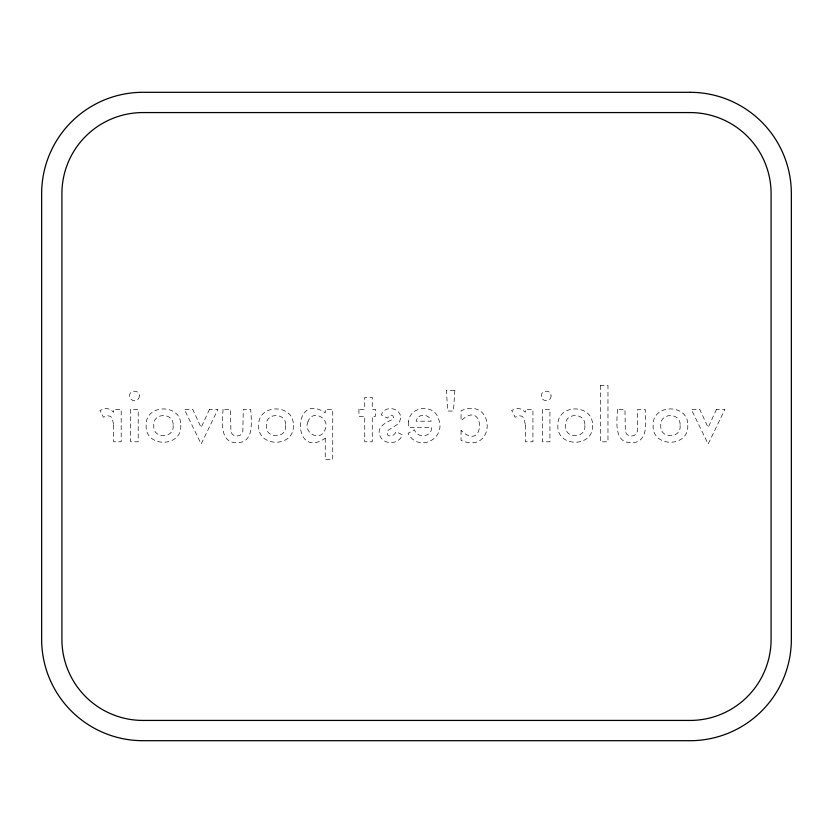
<?xml version="1.0" encoding="UTF-8"?>
<svg xmlns="http://www.w3.org/2000/svg" width="833" height="833" viewBox="0 0 833 833"><rect width="100%" height="100%" fill="white"/><g stroke="black" fill="none" stroke-linecap="round" stroke-linejoin="round"><path stroke-width="0.62" stroke-dasharray="4.17 3.12" d="M113.684 424.965L113.684 441.802L121.191 441.802L121.191 409.326L113.684 409.326L113.684 412.231L110.018 409.263L106.155 408.43L99.95 410.367L103.386 417.229L107.551 415.698L110.237 416.271L112.153 418.01L113.684 424.965M130.698 409.326L130.698 441.802L138.195 441.802L138.195 409.326L130.698 409.326M223.015 409.326C222.63 420.675 219.017 442.948 236.884 442.739C254.763 442.906 251.202 420.727 250.754 409.326L243.257 409.326L242.851 431.494L241.664 434.014L239.675 435.534L236.884 436.034L234.104 435.534L232.105 434.014L230.918 431.494L230.522 409.326L223.015 409.326M325.245 438.168L325.245 459.472L332.742 459.472L332.742 409.326L325.245 409.326L325.245 412.866C292.091 390.271 292.123 461.159 325.245 438.168M358.919 409.326L358.919 416.333L364.75 416.333L364.75 441.802L372.257 441.802L372.257 416.333L375.454 416.333L375.454 409.326L372.257 409.326L372.257 397.424L364.75 397.424L364.75 409.326L358.919 409.326M461.045 430.463L461.045 440.365C495.999 455.307 495.822 396.091 461.045 410.731L461.045 420.696C485.639 397.487 485.722 453.902 461.045 430.463M525.425 424.965L525.425 441.802L532.922 441.802L532.922 409.326L525.425 409.326L525.425 412.231L521.76 409.263L517.887 408.43L511.691 410.367L515.117 417.229L519.292 415.698L521.968 416.271L523.895 418.01L525.425 424.965M542.429 409.326L542.429 441.802L549.926 441.802L549.926 409.326L542.429 409.326M600.478 385.492L600.478 441.802L607.975 441.802L607.975 385.492L600.478 385.492M617.451 409.326C617.055 420.675 613.452 442.948 631.32 442.739C649.199 442.906 645.627 420.727 645.19 409.326L637.682 409.326L637.287 431.494L636.089 434.014L634.1 435.534L631.32 436.034L628.53 435.534L626.541 434.014L625.344 431.494L624.948 409.326L617.451 409.326M408.618 421.769L408.399 427.329L431.671 427.329C431.838 437.335 417.437 438.856 414.428 429.766L408.097 433.306C418.312 453.194 446.925 438.647 438.439 418.635C434.295 403.672 409.336 405.942 408.618 421.769M454.87 390.323L453.444 411.033L447.769 411.033L446.342 390.323L454.87 390.323M180.771 425.33C182.25 447.727 145.004 447.915 146.129 425.601C144.963 403.547 181.625 403.297 180.771 425.33M293.331 425.33C294.809 447.727 257.564 447.915 258.688 425.601C257.532 403.547 294.184 403.297 293.331 425.33M592.502 425.33C593.981 447.727 556.736 447.915 557.86 425.601C556.704 403.547 593.356 403.297 592.502 425.33M687.766 425.33C689.235 447.727 652 447.915 653.124 425.601C651.958 403.547 688.62 403.297 687.766 425.33M400.694 418.197L398.997 423.435L387.626 430.63L386.887 432.566L387.845 435.17C390.896 437.367 394.842 435.024 395.987 431.796L402.391 434.764C399.278 444.468 384.357 445.416 380.087 436.19C375.954 427.037 385.898 422.477 392.572 419.457L393.655 417.593L392.926 415.844L391.156 415.167L389.167 415.917L387.522 418.166L381.316 414.865C384.638 404.88 401.069 407.566 400.694 418.197M173.108 425.465C174.618 438.929 152.481 439.106 153.803 425.632C152.47 412.345 174.212 412.189 173.108 425.465M285.667 425.465C287.177 438.929 265.04 439.106 266.362 425.632C265.029 412.345 286.771 412.189 285.667 425.465M584.839 425.465C586.349 438.929 564.212 439.106 565.534 425.632C564.201 412.345 585.943 412.189 584.839 425.465M680.092 425.465C681.613 438.929 659.476 439.106 660.788 425.632C659.455 412.345 681.196 412.189 680.092 425.465M308.033 421.529C302.608 432.879 320.622 442.458 325.037 429.766C330.586 418.333 312.385 408.743 308.033 421.529M139.33 395.821C139.548 402.11 129.375 402.152 129.563 395.862C129.396 389.657 139.444 389.615 139.33 395.821M551.061 395.821C551.29 402.11 541.106 402.152 541.294 395.862C541.127 389.657 551.186 389.615 551.061 395.821M417.156 418.572L416.094 421.196L431.171 421.196C429.963 414.834 420.509 413.012 417.156 418.572M209.51 409.326L201.107 427.568L192.746 409.326L184.301 409.326L201.18 444.041L217.913 409.326L209.51 409.326M716.505 409.326L708.102 427.568L699.73 409.326L691.296 409.326L708.165 444.041L724.908 409.326L716.505 409.326"/><path stroke-width="1.25" d="M690.036 92.307L142.964 92.307A101.314 101.314 0 0 0 41.65 193.62L41.65 639.38A101.314 101.314 0 0 0 142.964 740.693L690.036 740.693A101.314 101.314 0 0 0 791.35 639.38L791.35 193.62A101.314 101.314 0 0 0 690.036 92.307M690.036 112.57L142.964 112.57A81.051 81.051 0 0 0 61.913 193.62L61.913 639.38A81.051 81.051 0 0 0 142.964 720.43L690.036 720.43A81.051 81.051 0 0 0 771.087 639.38L771.087 193.62A81.051 81.051 0 0 0 690.036 112.57"/></g></svg>
